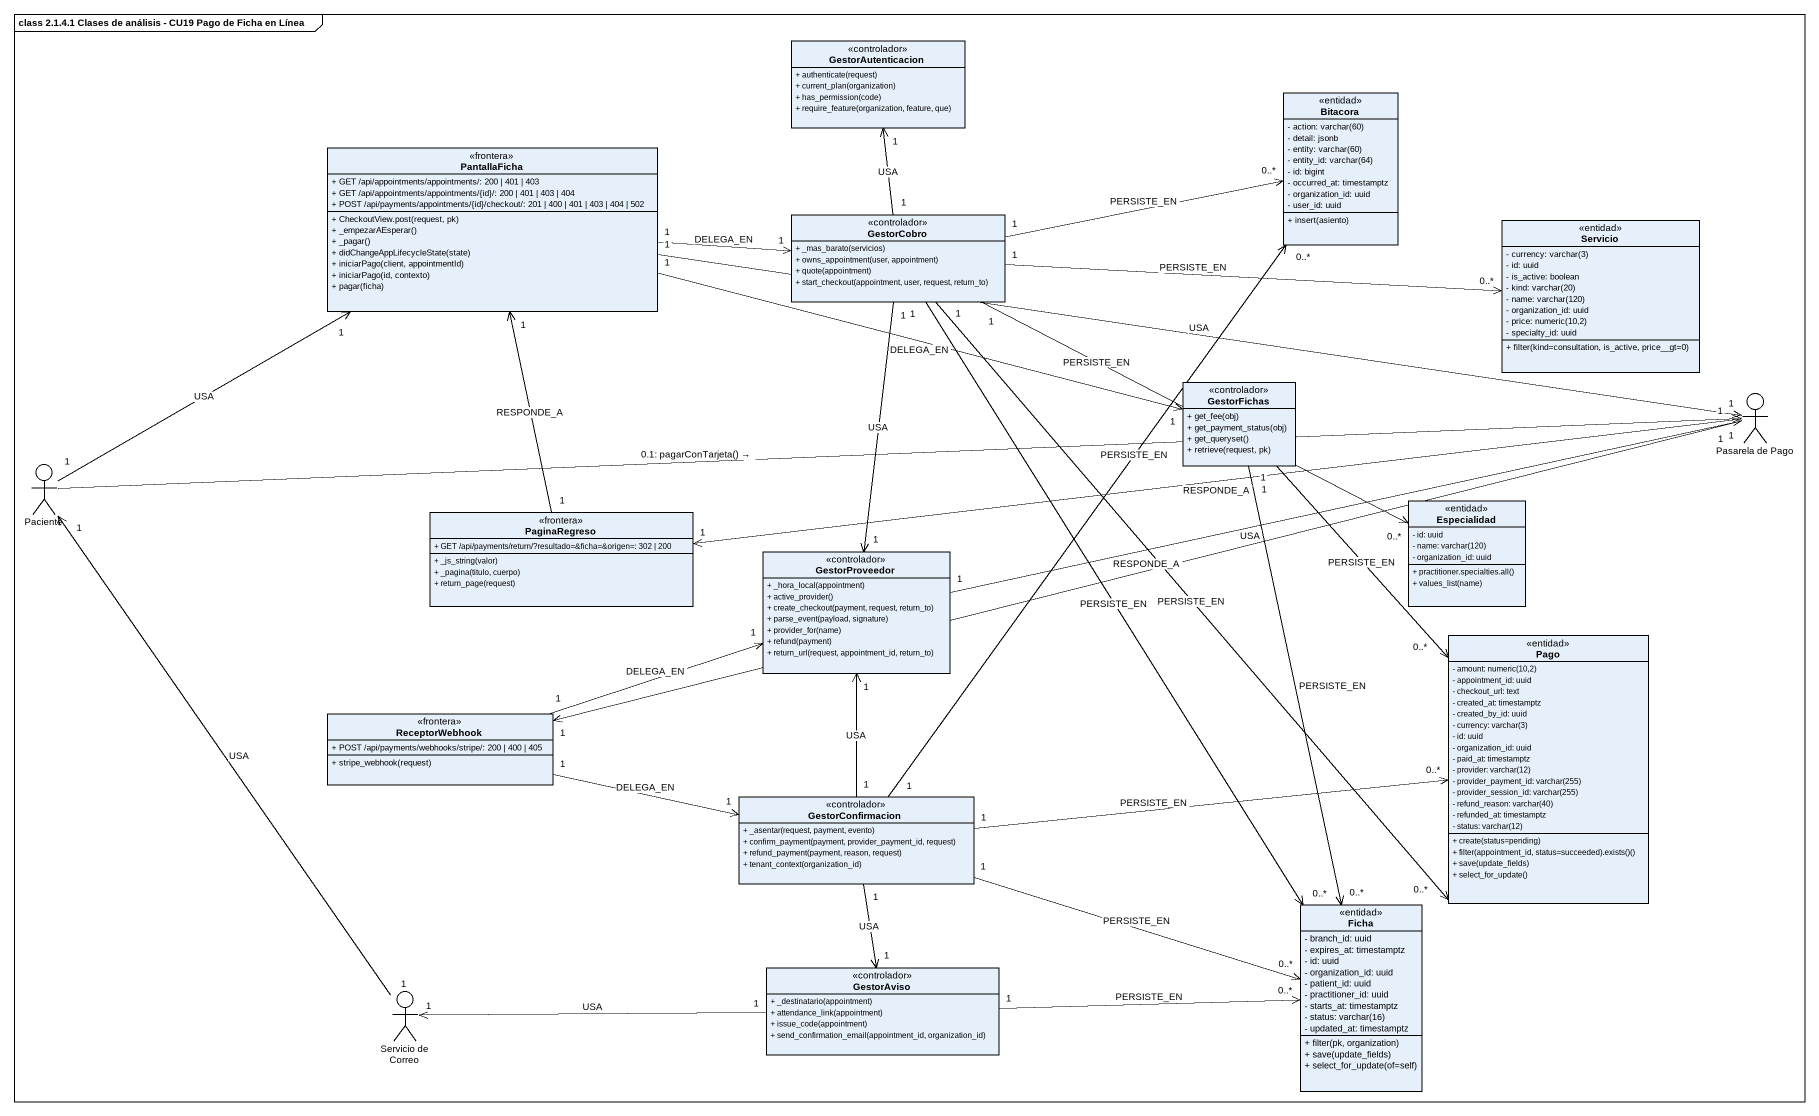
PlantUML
@startuml
mainframe class 2.1.4.1 Clases de análisis - CU19 Pago de Ficha en Línea
allowmixing
hide circle
hide empty members
skinparam classAttributeIconSize 0
class GestorAutenticacion <<controlador>> {
  + authenticate(request)
  + current_plan(organization)
  + has_permission(code)
  + require_feature(organization, feature, que)
}
class Bitacora <<entidad>> {
  {field} - action: varchar(60)
  - detail: jsonb
  {field} - entity: varchar(60)
  {field} - entity_id: varchar(64)
  - id: bigint
  - occurred_at: timestamptz
  - organization_id: uuid
  - user_id: uuid
  + insert(asiento)
}
class PantallaFicha <<frontera>> {
  + GET /api/appointments/appointments/: 200 | 401 | 403
  + GET /api/appointments/appointments/{id}/: 200 | 401 | 403 | 404
  + POST /api/payments/appointments/{id}/checkout/: 201 | 400 | 401 | 403 | 404 | 502
  + CheckoutView.post(request, pk)
  + _empezarAEsperar()
  + _pagar()
  + didChangeAppLifecycleState(state)
  + iniciarPago(client, appointmentId)
  + iniciarPago(id, contexto)
  + pagar(ficha)
}
class GestorCobro <<controlador>> {
  + _mas_barato(servicios)
  + owns_appointment(user, appointment)
  + quote(appointment)
  + start_checkout(appointment, user, request, return_to)
}
class Servicio <<entidad>> {
  {field} - currency: varchar(3)
  - id: uuid
  - is_active: boolean
  {field} - kind: varchar(20)
  {field} - name: varchar(120)
  - organization_id: uuid
  {field} - price: numeric(10,2)
  - specialty_id: uuid
  + filter(kind=consultation, is_active, price__gt=0)
}
class GestorFichas <<controlador>> {
  + get_fee(obj)
  + get_payment_status(obj)
  + get_queryset()
  + retrieve(request, pk)
}
actor "Pasarela de Pago" as Pasarela_de_Pago
actor Paciente
class Especialidad <<entidad>> {
  - id: uuid
  {field} - name: varchar(120)
  - organization_id: uuid
  + practitioner.specialties.all()
  + values_list(name)
}
class PaginaRegreso <<frontera>> {
  + GET /api/payments/return/?resultado=&ficha=&origen=: 302 | 200
  + _js_string(valor)
  + _pagina(titulo, cuerpo)
  + return_page(request)
}
class GestorProveedor <<controlador>> {
  + _hora_local(appointment)
  + active_provider()
  + create_checkout(payment, request, return_to)
  + parse_event(payload, signature)
  + provider_for(name)
  + refund(payment)
  + return_url(request, appointment_id, return_to)
}
class Pago <<entidad>> {
  {field} - amount: numeric(10,2)
  - appointment_id: uuid
  - checkout_url: text
  - created_at: timestamptz
  - created_by_id: uuid
  {field} - currency: varchar(3)
  - id: uuid
  - organization_id: uuid
  - paid_at: timestamptz
  {field} - provider: varchar(12)
  {field} - provider_payment_id: varchar(255)
  {field} - provider_session_id: varchar(255)
  {field} - refund_reason: varchar(40)
  - refunded_at: timestamptz
  {field} - status: varchar(12)
  + create(status=pending)
  + filter(appointment_id, status=succeeded).exists()()
  + save(update_fields)
  + select_for_update()
}
class ReceptorWebhook <<frontera>> {
  + POST /api/payments/webhooks/stripe/: 200 | 400 | 405
  + stripe_webhook(request)
}
class GestorConfirmacion <<controlador>> {
  + _asentar(request, payment, evento)
  + confirm_payment(payment, provider_payment_id, request)
  + refund_payment(payment, reason, request)
  + tenant_context(organization_id)
}
class Ficha <<entidad>> {
  - branch_id: uuid
  - expires_at: timestamptz
  - id: uuid
  - organization_id: uuid
  - patient_id: uuid
  - practitioner_id: uuid
  - starts_at: timestamptz
  {field} - status: varchar(16)
  - updated_at: timestamptz
  + filter(pk, organization)
  + save(update_fields)
  + select_for_update(of=self)
}
class GestorAviso <<controlador>> {
  + _destinatario(appointment)
  + attendance_link(appointment)
  + issue_code(appointment)
  + send_confirmation_email(appointment_id, organization_id)
}
actor "Servicio de Correo" as Servicio_de_Correo
PantallaFicha "1" -right-> "1" GestorCobro : DELEGA_EN
PantallaFicha "1" -right-> "1" GestorFichas : DELEGA_EN
PantallaFicha "1" -right-> "1" Pasarela_de_Pago : USA
GestorCobro "1" -up-> "1" GestorAutenticacion : USA
GestorCobro "1" -right-> "0..*" Bitacora : PERSISTE_EN
GestorCobro "1" -right-> "0..*" Servicio : PERSISTE_EN
GestorCobro "1" -right-> "0..*" Especialidad : PERSISTE_EN
GestorCobro "1" --> "1" GestorProveedor : USA
GestorCobro "1" --> "0..*" Pago : PERSISTE_EN
GestorCobro "1" --> "0..*" Ficha : PERSISTE_EN
GestorFichas "1" --> "0..*" Pago : PERSISTE_EN
GestorFichas "1" --> "0..*" Ficha : PERSISTE_EN
Pasarela_de_Pago "1" -left-> "1" PaginaRegreso : RESPONDE_A
Pasarela_de_Pago "1" -left-> "1" ReceptorWebhook : RESPONDE_A
Paciente "1" -up-> "1" PantallaFicha : USA
PaginaRegreso "1" -up-> "1" PantallaFicha : RESPONDE_A
GestorProveedor "1" -right-> "1" Pasarela_de_Pago : USA
ReceptorWebhook "1" -right-> "1" GestorProveedor : DELEGA_EN
ReceptorWebhook "1" -right-> "1" GestorConfirmacion : DELEGA_EN
GestorConfirmacion "1" -up-> "0..*" Bitacora : PERSISTE_EN
GestorConfirmacion "1" -up-> "1" GestorProveedor : USA
GestorConfirmacion "1" -right-> "0..*" Pago : PERSISTE_EN
GestorConfirmacion "1" -right-> "0..*" Ficha : PERSISTE_EN
GestorConfirmacion "1" --> "1" GestorAviso : USA
GestorAviso "1" -right-> "0..*" Ficha : PERSISTE_EN
GestorAviso "1" -left-> "1" Servicio_de_Correo : USA
Servicio_de_Correo "1" -up-> "1" Paciente : USA
Servicio_de_Correo -up- Paciente
Paciente -right-> Pasarela_de_Pago : 0.1: pagarConTarjeta() →
@enduml
